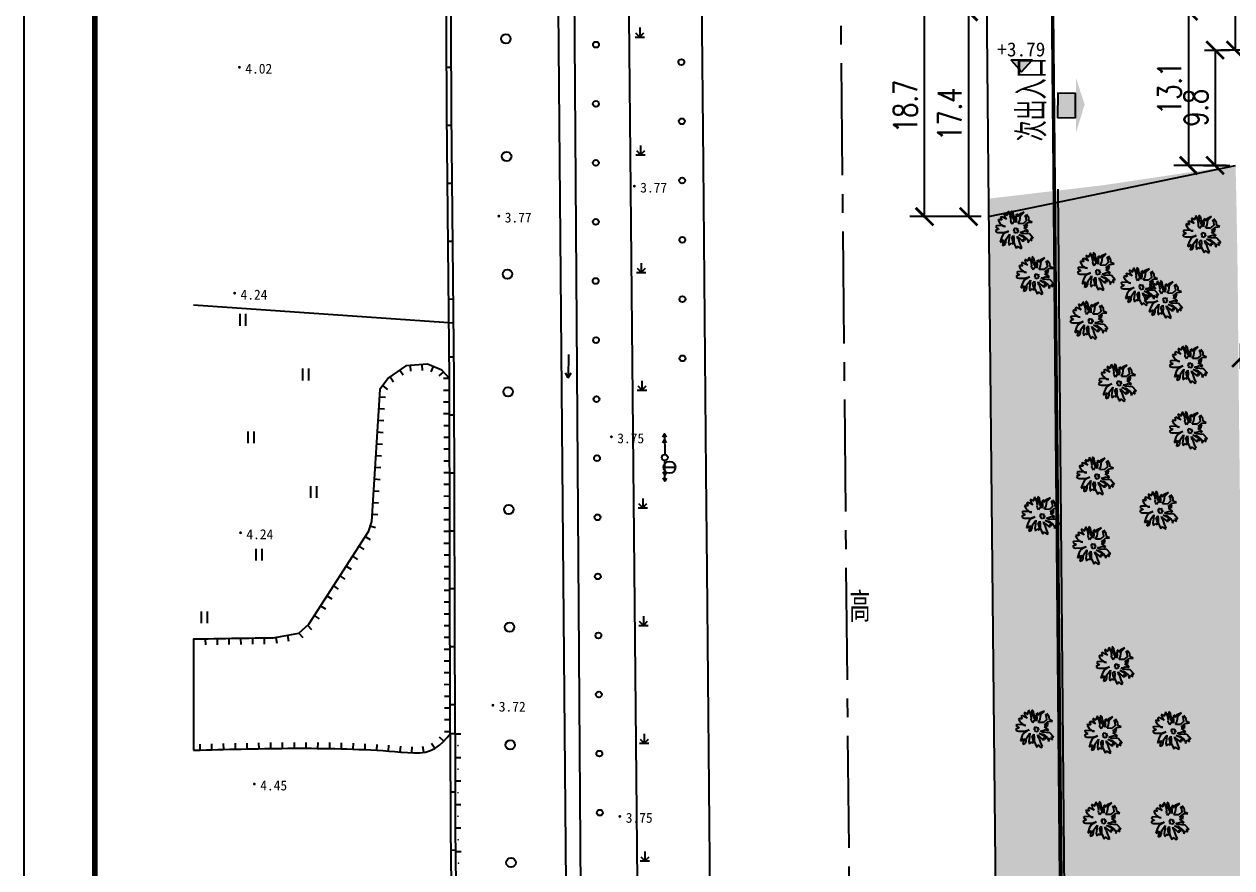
# Model space of a CAD drawing. Header units: millimetres. Extents: x 397874 to 6871063, y -8 to 5775840.
# Drawn here: x 428904.9 to 429007.4, y 2812926.9 to 2812998.6 of the extents above; entities that cross this region are included whole.
import ezdxf
from ezdxf.enums import TextEntityAlignment as Align

# ---------------------------------------------------------------- set-up
doc = ezdxf.new("R2010")
doc.units = ezdxf.units.MM
doc.header["$LTSCALE"] = 1000
for name, pattern in [('2', [0]), ('ACAD_ISO10W100', [18, 12, -3, 0, -3]), ('CENTER2', [28.575, 19.05, -3.175, 3.175, -3.175]), ('CONTINOUS', [0])]:
    doc.linetypes.add(name, pattern=pattern)
doc.layers.add('FRAME', color=3, linetype='Continuous', lineweight=18)
for name, color, linetype in [('GRASST', 62, 'Continuous'), ('T1', 92, 'Continuous'), ('居民地线', 2, 'Continuous'), ('植被线', 3, 'Continuous'), ('植被面', 3, 'Continuous'), ('水系线', 5, 'Continuous'), ('水系面', 5, 'Continuous'), ('管线点', 4, 'Continuous'), ('管线线', 4, 'Continuous'), ('规划路中心线（FQ）', 2, 'Continuous'), ('规划路边线（FQ）', 7, 'Continuous'), ('高程点', 31, 'Continuous')]:
    doc.layers.add(name, color=color, linetype=linetype)
doc.styles.add('DIM', font='txt')
doc.styles.add('DMHT', font='simhei.ttf')
doc.styles.add('HZTXT', font='txt.shx', dxfattribs={"width": 0.75, "bigfont": 'hzdx.shx'})
doc.styles.get("Standard").update_dxf_attribs({"font": 'txt', "bigfont": 'hzdx.shx'})
doc.linetypes.add('DianXian2', pattern='A,0,[149,SSAAA.SHX,S=0.075,R=0,X=0,Y=0],-1.6', length=1.6)
doc.dimstyles.new('ISO-25', dxfattribs={"dimtxt": 2, "dimasz": 0.75, "dimexe": 1.25, "dimexo": 0.625, "dimtad": 1, "dimdec": 1, "dimdsep": 46, "dimtxsty": 'HZTXT', "dimblk": 'ARCHTICK', "dimcen": 2.5, "dimadec": 0, "dimazin": 0, "dimtfac": 1, "dimtdec": 1, "dimtmove": 0, "dimatfit": 3, "dimldrblk": 'ARCHTICK', "dimfxl": 1, "dimarcsym": 0})

# ---------------------------------------------------------------- blocks, each defined once
blk = doc.blocks.new('LV-5-1')
at = {"layer": 'T1', "color": 92, "linetype": 'Continuous'}
for p, q in [((-0.731, 0.916), (-0.701, 0.733)), ((-0.548, 0.855), (-0.731, 0.916)), ((-0.516, 1.342), (-0.547, 1.19)), ((-0.547, 1.19), (-0.487, 1.068)), ((-0.395, 1.25), (-0.516, 1.342)), ((-0.487, 1.068), (-0.426, 1.007)), ((-0.426, 1.007), (-0.243, 0.884)), ((-0.304, 1.098), (-0.395, 1.25)), ((-0.182, 1.067), (-0.304, 1.098)), ((-0.211, 1.372), (-0.242, 1.189)), ((-0.242, 1.189), (-0.182, 1.067)), ((-0.15, 1.311), (-0.211, 1.372)), ((0.062, 1.066), (-0.15, 1.311)), ((0.183, 0.852), (0.062, 1.066)), ((0.367, 0.943), (0.275, 0.791)), ((0.489, 1.156), (0.367, 0.943)), ((0.581, 1.248), (0.489, 1.156)), ((0.703, 1.247), (0.581, 1.248)), ((0.672, 1.034), (0.703, 1.247)), ((0.702, 0.973), (0.672, 1.034)), ((0.824, 1.064), (0.702, 0.973)), ((0.793, 0.698), (0.946, 1.003)), ((0.946, 1.094), (0.824, 1.064)), ((0.946, 1.003), (0.946, 1.094)), ((-1.19, 0.369), (-1.373, 0.309)), ((-1.373, 0.309), (-1.373, 0.187)), ((-1.373, 0.187), (-1.068, 0.155)), ((-1.22, 0.552), (-1.098, 0.43)), ((-0.976, 0.551), (-1.22, 0.552)), ((-1.098, 0.43), (-1.19, 0.369)), ((-1.068, 0.155), (-0.764, 0.093)), ((-0.732, 0.52), (-0.976, 0.551)), ((-0.671, 0.672), (-0.823, 0.642)), ((-0.823, 0.642), (-0.762, 0.581)), ((-0.764, 0.093), (-0.642, 0.123)), ((-0.459, 0.062), (-0.764, -0.029)), ((-0.762, 0.581), (-0.58, 0.52)), ((-0.489, 0.367), (-0.732, 0.52)), ((-0.701, 0.733), (-0.671, 0.672)), ((-0.642, 0.123), (-0.459, 0.062)), ((-0.58, 0.52), (-0.336, 0.458)), ((-0.305, 0.671), (-0.548, 0.855)), ((-0.276, 0.275), (-0.489, 0.367)), ((-0.336, 0.458), (-0.276, 0.275)), ((-0.062, 0.487), (-0.305, 0.671)), ((-0.246, 0), (-0.216, -0.03)), ((-0.154, 0), (-0.246, 0)), ((-0.243, 0.884), (-0.062, 0.487)), ((-0.154, 0.092), (-0.154, 0)), ((-0.032, 0.091), (-0.154, 0.092)), ((0.028, 0.03), (-0.032, 0.091)), ((0.09, 0.091), (0.028, 0.03)), ((0.059, -0.001), (0.09, 0.091)), ((0.275, 0.791), (0.182, 0.426)), ((0.182, 0.426), (0.183, 0.578)), ((0.183, 0.578), (0.183, 0.852)), ((0.578, 0.455), (0.793, 0.698)), ((0.67, 0.577), (0.578, 0.455)), ((0.884, 0.667), (0.67, 0.577)), ((1.006, 0.698), (0.884, 0.667)), ((1.004, 0.118), (1.187, 0.24)), ((1.126, 0.149), (1.004, 0.118)), ((1.25, 0.697), (1.006, 0.698)), ((1.248, 0.148), (1.126, 0.149)), ((1.127, 0.453), (1.188, 0.545)), ((1.31, 0.453), (1.127, 0.453)), ((1.187, 0.24), (1.34, 0.331)), ((1.188, 0.545), (1.28, 0.636)), ((1.217, -0.065), (1.461, 0.087)), ((1.339, 0.117), (1.248, 0.148)), ((1.28, 0.636), (1.25, 0.697)), ((1.34, 0.453), (1.31, 0.453)), ((1.461, 0.087), (1.339, 0.117)), ((1.34, 0.331), (1.34, 0.453)), ((-1.132, -0.607), (-1.315, -0.697)), ((-1.315, -0.697), (-1.071, -0.759)), ((-1.283, -0.393), (-1.132, -0.607)), ((-1.101, -0.454), (-1.283, -0.393)), ((-1.071, -0.759), (-1.193, -0.881)), ((-1.193, -0.881), (-0.766, -0.791)), ((-0.979, -0.455), (-1.101, -0.454)), ((-0.947, -0.089), (-1.009, -0.211)), ((-0.856, -0.181), (-1.009, -0.333)), ((-1.009, -0.211), (-0.856, -0.181)), ((-1.009, -0.333), (-0.765, -0.303)), ((-0.613, -0.303), (-0.979, -0.455)), ((-0.764, -0.029), (-0.947, -0.089)), ((-0.766, -0.791), (-0.46, -0.334)), ((-0.765, -0.303), (-0.429, -0.091)), ((-0.429, -0.091), (-0.613, -0.303)), ((-0.4, -0.639), (-0.584, -0.791)), ((-0.584, -0.791), (-0.492, -0.822)), ((-0.492, -0.822), (-0.187, -0.67)), ((-0.46, -0.334), (-0.308, -0.274)), ((-0.369, -0.396), (-0.4, -0.639)), ((-0.308, -0.274), (-0.369, -0.396)), ((-0.187, -0.67), (-0.309, -0.792)), ((-0.309, -0.792), (-0.157, -0.701)), ((-0.157, -0.701), (-0.249, -0.945)), ((-0.249, -0.945), (-0.157, -0.792)), ((-0.216, -0.03), (-0.216, -0.152)), ((-0.216, -0.152), (-0.155, -0.122)), ((-0.157, -0.792), (-0.127, -1.036)), ((-0.155, -0.122), (-0.155, -0.244)), ((-0.155, -0.244), (-0.124, -0.152)), ((-0.127, -1.036), (-0.065, -0.732)), ((-0.124, -0.152), (0.028, -0.244)), ((-0.065, -0.732), (-0.006, -1.128)), ((-0.033, -0.183), (0.089, -0.153)), ((0.028, -0.244), (-0.033, -0.183)), ((0.15, -0.031), (0.059, -0.001)), ((0.059, -0.123), (0.15, -0.031)), ((0.089, -0.153), (0.059, -0.123)), ((0.118, -0.763), (0.301, -0.459)), ((0.178, -1.068), (0.118, -0.763)), ((0.301, -0.459), (0.453, -0.672)), ((0.453, -0.672), (0.727, -0.887)), ((0.454, -0.368), (1.002, -0.461)), ((0.697, -0.521), (0.454, -0.368)), ((0.607, -0.307), (0.485, -0.063)), ((0.485, -0.063), (0.668, -0.063)), ((1.155, -0.339), (0.607, -0.307)), ((0.668, -0.063), (0.76, -0.094)), ((0.911, -0.582), (0.697, -0.521)), ((0.727, -0.887), (0.817, -1.253)), ((0.758, -0.673), (0.94, -0.765)), ((0.849, -0.917), (0.758, -0.673)), ((0.76, -0.094), (0.82, -0.155)), ((0.82, -0.155), (1.094, -0.248)), ((0.94, -0.765), (0.911, -0.582)), ((1.002, -0.461), (1.215, -0.553)), ((1.094, -0.248), (1.277, -0.279)), ((1.277, -0.401), (1.155, -0.339)), ((1.155, -0.431), (1.277, -0.401)), ((1.368, -0.492), (1.155, -0.431)), ((1.215, -0.553), (1.368, -0.492)), ((1.339, -0.065), (1.217, -0.065)), ((1.247, -0.126), (1.339, -0.065)), ((1.369, -0.127), (1.247, -0.126)), ((1.277, -0.279), (1.46, -0.279)), ((1.278, -0.157), (1.369, -0.127)), ((1.4, -0.157), (1.278, -0.157)), ((1.338, -0.187), (1.4, -0.157)), ((1.46, -0.279), (1.338, -0.187)), ((-0.006, -1.128), (-0.128, -1.402)), ((-0.128, -1.402), (0.086, -1.25)), ((0.086, -1.25), (0.268, -1.342)), ((0.391, -1.16), (0.178, -1.068)), ((0.268, -1.342), (0.573, -1.313)), ((0.39, -1.282), (0.573, -1.191)), ((0.573, -1.313), (0.39, -1.282)), ((0.573, -1.191), (0.391, -1.16)), ((0.817, -1.253), (0.849, -0.917))]:
    blk.add_line(p, q, dxfattribs=at)
at = {"layer": 'T1', "color": 92, "linetype": 'Continuous', "style": 'DIM', "flags": 1}
for tag in ['XVALUE', 'YVALUE']:
    blk.add_attdef(tag, (0.028, 0.03), '', height=0.00002, rotation=359.82544, dxfattribs=at)
blk = doc.blocks.new('2431010')
at = {"color": 0, "linetype": 'Continuous', "flags": 128}
blk.add_lwpolyline([(0, 0), (0, 0.8)], dxfattribs=at)
blk = doc.blocks.new('8431010')
at = {"color": 0, "linetype": 'Continuous', "flags": 128}
blk.add_lwpolyline([(0, 0), (0, 1)], dxfattribs=at)
blk = doc.blocks.new('8522020')
at = {"linetype": '2'}
h = blk.add_hatch(color=0, dxfattribs=at)
edge = h.paths.add_edge_path(flags=0)
edge.add_arc((0, 0.5), 0.15, 0, 360)
blk = doc.blocks.new('532100')
at = {"color": 0, "linetype": 'Continuous', "lineweight": -3, "flags": 128}
blk.add_lwpolyline([(-1, 0), (1, 0)], dxfattribs=at)
at = {"color": 0, "linetype": 'Continuous', "lineweight": -3}
blk.add_circle((0, 0), 1, dxfattribs=at)
blk = doc.blocks.new('5113010')
at = {"color": 0, "linetype": 'Continuous', "flags": 128}
for points in [[(4, 0), (0.5, 0)], [(2.48, 0.3), (3, 0), (2.48, -0.3)], [(3.48, 0.3), (4, 0), (3.48, -0.3)]]:
    blk.add_lwpolyline(points, dxfattribs=at)
blk = doc.blocks.new('513200')
at = {"color": 0, "linetype": 'Continuous', "lineweight": -3}
blk.add_circle((0, 0), 0.5, dxfattribs=at)
blk = doc.blocks.new('6241110')
at = {"color": 0, "linetype": 'Continuous', "flags": 128}
blk.add_lwpolyline([(0, 0), (0, -1)], dxfattribs=at)
blk = doc.blocks.new('6711002')
at = {"color": 0, "linetype": 'Continuous', "flags": 128}
for points in [[(0, 0), (4, 0)], [(4, 0), (3.13, 0.5)], [(4, 0), (3.13, -0.5)]]:
    blk.add_lwpolyline(points, dxfattribs=at)
blk = doc.blocks.new('831000')
at = {"linetype": '2'}
h = blk.add_hatch(color=0, dxfattribs=at)
edge = h.paths.add_edge_path(flags=0)
edge.add_arc((0, 0), 0.25, 0, 360)
blk = doc.blocks.new('954200')
at = {"color": 0, "linetype": 'Continuous', "lineweight": -3, "flags": 128}
for points in [[(-0.8, 0), (0.8, 0)], [(-0.707, 0.707), (0, 0)], [(0, 1.6), (0, 0), (0.707, 0.707)]]:
    blk.add_lwpolyline(points, dxfattribs=at)
blk = doc.blocks.new('941100')
at = {"color": 0, "linetype": 'Continuous', "lineweight": -3, "flags": 128}
for points in [[(-0.5, 2), (-0.5, 0)], [(0.5, 2), (0.5, 0)]]:
    blk.add_lwpolyline(points, dxfattribs=at)
blk = doc.blocks.new('931300')
at = {"color": 0, "linetype": 'Continuous', "lineweight": -3}
blk.add_circle((0, 0), 0.8, dxfattribs=at)
blk = doc.blocks.new('9376010')
at = {"color": 0, "linetype": 'Continuous'}
blk.add_circle((0, 0), 0.5, dxfattribs=at)
blk = doc.blocks.new('a1-25')
at = {"layer": 'FRAME', "lineweight": 18}
for p, q in [((432556.65, 2815900.96), (432556.65, 2815059.96)), ((432566.65, 2815875.96), (432566.65, 2815069.96))]:
    blk.add_line(p, q, dxfattribs=at)
blk = doc.blocks.new('_ArchTick')
at = {"color": 0, "linetype": 'ByBlock', "const_width": 0.15}
blk.add_lwpolyline([(-0.5, -0.5), (0.5, 0.5)], dxfattribs=at)
blk = doc.blocks.new('*D769')
at = {"color": 0, "linetype": 'CONTINOUS', "lineweight": -2, "transparency": 16777216}
for p, q in [((429005.11, 2812996.37), (429007.26, 2812996.37)), ((429006.01, 2812996.37), (429006.01, 2812986.57)), ((429005.04, 2812986.57), (429007.26, 2812986.57))]:
    blk.add_line(p, q, dxfattribs=at)
at = {"layer": 'Defpoints', "color": 0, "linetype": 'CONTINOUS', "transparency": 16777216}
for p in [(429004.48, 2812996.37), (429004.41, 2812986.57), (429006.01, 2812986.57)]:
    blk.add_point(p, dxfattribs=at)
at = {"color": 0, "linetype": 'CONTINOUS', "lineweight": -2, "transparency": 16777216, "xscale": 1.5, "yscale": 1.5, "zscale": 1.5}
for p, rotation in [((429006.01, 2812996.37), 90), ((429006.01, 2812986.57), 270)]:
    blk.add_blockref('_ArchTick', p, dxfattribs=dict(at, rotation=rotation))
at = {"color": 0, "linetype": 'CONTINOUS', "transparency": 16777216, "insert": (429004.39, 2812991.47), "char_height": 2, "attachment_point": 5, "rotation": 90, "style": 'HZTXT'}
blk.add_mtext('9.8', dxfattribs=at)
blk = doc.blocks.new('_None')
blk = doc.blocks.new('*D771')
at = {"color": 0, "linetype": 'CONTINOUS', "lineweight": -2, "transparency": 16777216}
for p, q in [((429008.57, 2813007.57), (429006.49, 2813007.57)), ((429007.74, 2812996.37), (429007.74, 2813007.57)), ((429008.57, 2812996.37), (429006.49, 2812996.37))]:
    blk.add_line(p, q, dxfattribs=at)
at = {"layer": 'Defpoints', "color": 0, "linetype": 'CONTINOUS', "transparency": 16777216}
for p in [(429007.74, 2813007.57), (429009.19, 2813007.57), (429009.19, 2812996.37)]:
    blk.add_point(p, dxfattribs=at)
at = {"color": 0, "linetype": 'CONTINOUS', "lineweight": -2, "transparency": 16777216, "xscale": 1.5, "yscale": 1.5, "zscale": 1.5}
for p, rotation in [((429007.74, 2813007.57), 90), ((429007.74, 2812996.37), 270)]:
    blk.add_blockref('_ArchTick', p, dxfattribs=dict(at, rotation=rotation))
at = {"color": 0, "linetype": 'CONTINOUS', "transparency": 16777216, "insert": (429006.12, 2813001.97), "char_height": 2, "attachment_point": 5, "rotation": 90, "style": 'HZTXT'}
blk.add_mtext('11.2', dxfattribs=at)
blk = doc.blocks.new('*D775')
at = {"color": 0, "linetype": 'CONTINOUS', "lineweight": -2, "transparency": 16777216}
for p, q in [((429007.12, 2812999.67), (429002.51, 2812999.67)), ((429003.76, 2812999.67), (429003.76, 2812986.57)), ((429006.99, 2812986.57), (429002.51, 2812986.57))]:
    blk.add_line(p, q, dxfattribs=at)
at = {"layer": 'Defpoints', "color": 0, "linetype": 'CONTINOUS', "transparency": 16777216}
for p in [(429007.74, 2812999.67), (429003.76, 2812986.57), (429007.62, 2812986.57)]:
    blk.add_point(p, dxfattribs=at)
at = {"color": 0, "linetype": 'CONTINOUS', "lineweight": -2, "transparency": 16777216, "xscale": 1.5, "yscale": 1.5, "zscale": 1.5}
for p, rotation in [((429003.76, 2812999.67), 90), ((429003.76, 2812986.57), 270)]:
    blk.add_blockref('_ArchTick', p, dxfattribs=dict(at, rotation=rotation))
at = {"color": 0, "linetype": 'CONTINOUS', "transparency": 16777216, "insert": (429002.14, 2812993.12), "char_height": 2, "attachment_point": 5, "rotation": 90, "style": 'HZTXT'}
blk.add_mtext('13.1', dxfattribs=at)
blk = doc.blocks.new('*D776')
at = {"color": 0, "linetype": 'CONTINOUS', "lineweight": -2, "transparency": 16777216}
for p, q in [((428985.98, 2812999.62), (428983.83, 2812999.62)), ((428985.08, 2812999.62), (428985.08, 2812982.22)), ((428984.52, 2812982.22), (428983.83, 2812982.22))]:
    blk.add_line(p, q, dxfattribs=at)
at = {"layer": 'Defpoints', "color": 0, "linetype": 'CONTINOUS', "transparency": 16777216}
for p in [(428986.6, 2812999.62), (428985.08, 2812982.22), (428985.15, 2812982.22)]:
    blk.add_point(p, dxfattribs=at)
at = {"color": 0, "linetype": 'CONTINOUS', "lineweight": -2, "transparency": 16777216, "xscale": 1.5, "yscale": 1.5, "zscale": 1.5}
for p, rotation in [((428985.08, 2812999.62), 90), ((428985.08, 2812982.22), 270)]:
    blk.add_blockref('_ArchTick', p, dxfattribs=dict(at, rotation=rotation))
at = {"color": 0, "linetype": 'CONTINOUS', "transparency": 16777216, "insert": (428983.46, 2812990.92), "char_height": 2, "attachment_point": 5, "rotation": 90, "style": 'HZTXT'}
blk.add_mtext('17.4', dxfattribs=at)
blk = doc.blocks.new('*D777')
at = {"color": 0, "linetype": 'CONTINOUS', "lineweight": -2, "transparency": 16777216}
for p, q in [((428985.23, 2813000.94), (428980.08, 2813000.94)), ((428981.33, 2812982.22), (428981.33, 2813000.94)), ((428986.15, 2812982.22), (428980.08, 2812982.22))]:
    blk.add_line(p, q, dxfattribs=at)
at = {"layer": 'Defpoints', "color": 0, "linetype": 'CONTINOUS', "transparency": 16777216}
for p in [(428981.33, 2813000.94), (428985.86, 2813000.94), (428986.78, 2812982.22)]:
    blk.add_point(p, dxfattribs=at)
at = {"color": 0, "linetype": 'CONTINOUS', "lineweight": -2, "transparency": 16777216, "xscale": 1.5, "yscale": 1.5, "zscale": 1.5}
for p, rotation in [((428981.33, 2813000.94), 90), ((428981.33, 2812982.22), 270)]:
    blk.add_blockref('_ArchTick', p, dxfattribs=dict(at, rotation=rotation))
at = {"color": 0, "linetype": 'CONTINOUS', "transparency": 16777216, "insert": (428979.71, 2812991.58), "char_height": 2, "attachment_point": 5, "rotation": 90, "style": 'HZTXT'}
blk.add_mtext('18.7', dxfattribs=at)
blk = doc.blocks.new('*D781')
at = {"color": 0, "linetype": 'CONTINOUS', "lineweight": -2, "transparency": 16777216}
for p, q in [((429008.2, 2812969.29), (429008.2, 2812971.45)), ((429014.7, 2812969.29), (429014.7, 2812971.45)), ((429008.2, 2812970.2), (429014.7, 2812970.2))]:
    blk.add_line(p, q, dxfattribs=at)
at = {"layer": 'Defpoints', "color": 0, "linetype": 'CONTINOUS', "transparency": 16777216}
for p in [(429014.7, 2812970.2), (429008.2, 2812968.67), (429014.7, 2812968.67)]:
    blk.add_point(p, dxfattribs=at)
at = {"color": 0, "linetype": 'CONTINOUS', "lineweight": -2, "transparency": 16777216, "xscale": 1.5, "yscale": 1.5, "zscale": 1.5, "rotation": 180}
blk.add_blockref('_ArchTick', (429008.2, 2812970.2), dxfattribs=at)
at = {"color": 0, "linetype": 'CONTINOUS', "lineweight": -2, "transparency": 16777216, "xscale": 1.5, "yscale": 1.5, "zscale": 1.5}
blk.add_blockref('_ArchTick', (429014.7, 2812970.2), dxfattribs=at)
at = {"color": 0, "linetype": 'CONTINOUS', "transparency": 16777216, "insert": (429011.45, 2812971.83), "char_height": 2, "attachment_point": 5, "style": 'HZTXT'}
blk.add_mtext('6.5', dxfattribs=at)

msp = doc.modelspace()

# ---------------------------------------------------------------- hatches: boundary and pattern name
at = {"linetype": 'CONTINOUS'}
h = msp.add_hatch(color=256, dxfattribs=at)
h.dxf.hatch_style = 1
h.paths.add_polyline_path([(428990.463, 2812995.51), (428988.691, 2812995.51), (428989.577, 2812994.532)])
h = msp.add_hatch(color=0)
h.paths.add_polyline_path([(428994.195, 2812989.346), (428994.929, 2812991.745), (428994.21, 2812993.952)])
h.paths.add_polyline_path([(428994.206, 2812992.721), (428992.697, 2812992.726), (428992.691, 2812990.665), (428994.199, 2812990.66)])
h = msp.add_hatch(dxfattribs=at)
h.set_pattern_fill('GRASS', color=3, scale=0.054, style=0)
h.set_pattern_definition([(90, (428986.6436, 2812723.6871), (-0.969867, 0.969867), [0.257175, -1.682559]), (45, (428986.6436, 2812723.6871), (-0.9698677, 0.9698677), [0.257175, -1.114425]), (135, (428986.6436, 2812723.6871), (-0.9698677, -0.9698677), [0.257175, -1.114425])])
edge = h.paths.add_edge_path()
edge.add_line((428996.534, 2812984.894), (429007.751, 2812986.572))
edge.add_arc((428245.5, 2812967.568), 762.487, 0.233679, 1.428202, ccw=False)
edge.add_line((429007.981, 2812970.678), (429010.393, 2812757.703))
edge.add_arc((429028.392, 2812757.891), 18, 180.59848, 268.15967)
edge.add_line((429027.814, 2812739.9), (429168.81, 2812735.37))
edge.add_arc((429182.64, 2812620.562), 115.638, 87.64632, 96.86841, ccw=False)
edge.add_line((429187.389, 2812736.102), (429187.391, 2812858.041))
edge.add_arc((425829.037, 2812780.795), 3359.242, 1.317645, 1.469012)
edge.add_line((429187.175, 2812866.913), (429187.032, 2812877.852))
edge.add_line((429187.032, 2812877.852), (429191.391, 2812878.102))
edge.add_line((429191.391, 2812878.102), (429191.395, 2812730.731))
edge.add_line((429191.395, 2812730.731), (429255.258, 2812727.933))
edge.add_line((429255.258, 2812727.933), (429255.258, 2812723.687))
edge.add_line((429255.258, 2812723.687), (429168.385, 2812728.376))
edge.add_line((429168.385, 2812728.376), (429129.36, 2812730.11))
edge.add_line((429129.36, 2812730.11), (429091.518, 2812731.731))
edge.add_line((429091.518, 2812731.731), (429068.655, 2812732.74))
edge.add_line((429068.655, 2812732.74), (428995.964, 2812736.193))
edge.add_arc((428996.365, 2812744.639), 8.455, 181.28443, 267.28067, ccw=False)
edge.add_line((428987.912, 2812744.449), (428988.493, 2812805.44))
edge.add_line((428988.493, 2812805.44), (428987.758, 2812883.63))
edge.add_line((428987.758, 2812883.63), (428987.248, 2812934.771))
edge.add_line((428987.248, 2812934.771), (428986.762, 2812983.747))
edge.add_line((428986.762, 2812983.747), (428996.534, 2812984.894))

# ---------------------------------------------------------------- linework, layer by layer
at = {"color": 3, "linetype": 'CONTINOUS'}
msp.add_line((428986.777, 2812982.223), (429007.751, 2812986.572), dxfattribs=at)
msp.add_lwpolyline([(429261.258, 2813099.898), (429261.258, 2812595.298), (428904.858, 2812595.298), (428904.858, 2813099.898)], close=True)
at = {"color": 3, "linetype": 'CONTINOUS', "const_width": 0.5}
msp.add_lwpolyline([(428910.858, 2812601.298), (429255.258, 2812601.298), (429255.258, 2813084.898), (428910.858, 2813084.898), (428910.858, 2812601.298)], dxfattribs=at)
at = {"color": 1, "linetype": 'CENTER2', "ltscale": 0.0005, "flags": 128}
msp.add_lwpolyline([(428973.837, 2813038.115), (428976.78, 2812732.141)], dxfattribs=at)
msp.add_lwpolyline([(428973.837, 2813038.115), (428976.78, 2812732.141)], dxfattribs=at)
msp.add_lwpolyline([(428973.837, 2813038.115), (428976.78, 2812732.141)], dxfattribs=at)
msp.add_lwpolyline([(428973.837, 2813038.115), (428976.78, 2812732.141)], dxfattribs=at)
at = {"color": 1, "linetype": 'CONTINOUS', "const_width": 0.3}
msp.add_lwpolyline([(428994.482, 2812763.057), (428992.108, 2813009.92)], dxfattribs=at)
msp.add_lwpolyline([(428994.482, 2812763.057), (428992.108, 2813009.92)], dxfattribs=at)
at = {"color": 0}
for points in [[(428989.577, 2812994.532), (428990.463, 2812995.51), (428988.691, 2812995.51)], [(428994.144, 2812990.624), (428994.162, 2812992.684), (428992.653, 2812992.697), (428992.636, 2812990.636)]]:
    msp.add_lwpolyline(points, close=True, dxfattribs=at)
at = {"layer": '居民地线', "color": 151, "linetype": 'Continuous', "lineweight": -3, "ltscale": 0.5, "flags": 128}
for points in [[(428941.056, 2812938.28), (428940.981, 2812968.457), (428940.747, 2812991.019), (428940.681, 2813012.469)], [(428941.456, 2812938.281), (428941.381, 2812968.46), (428941.147, 2812991.022), (428941.081, 2813012.469)], [(428941.135, 2812994.883), (428940.735, 2812994.882)], [(428941.158, 2812989.961), (428940.758, 2812989.957)], [(428941.209, 2812985.039), (428940.809, 2812985.035)], [(428941.26, 2812980.117), (428940.86, 2812980.113)], [(428941.311, 2812975.196), (428940.911, 2812975.191)], [(428941.362, 2812970.274), (428940.962, 2812970.27)], [(428941.389, 2812965.352), (428940.989, 2812965.351)], [(428941.401, 2812960.43), (428941.001, 2812960.429)], [(428941.414, 2812955.508), (428941.014, 2812955.507)], [(428941.426, 2812950.586), (428941.026, 2812950.585)], [(428941.438, 2812945.664), (428941.038, 2812945.663)], [(428941.45, 2812940.742), (428941.05, 2812940.741)], [(428941.456, 2812938.281), (428941.056, 2812938.28)], [(428941.456, 2812938.281), (428941.056, 2812938.28)], [(428941.056, 2812938.281), (428941.06, 2812930.209), (428941.419, 2812901.534), (428941.725, 2812871.442), (428941.93, 2812848.392), (428942.138, 2812821.831), (428942.198, 2812812.469)], [(428941.456, 2812938.281), (428941.46, 2812930.211), (428941.819, 2812901.538), (428942.125, 2812871.446), (428942.33, 2812848.396), (428942.538, 2812821.833), (428942.598, 2812812.469)]]:
    msp.add_lwpolyline(points, dxfattribs=at)
at = {"layer": '居民地线', "color": 151, "linetype": 'Continuous', "lineweight": -3, "ltscale": 0.5}
for points in [[(428994.243, 2812760.842), (428993.983, 2812796.033), (428992.19, 2812995.561)], [(428994.643, 2812760.845), (428994.383, 2812796.036), (428992.689, 2812984.545)]]:
    msp.add_lwpolyline(points, dxfattribs=at)
at = {"layer": '植被线', "color": 151, "linetype": 'DianXian2', "lineweight": -3, "ltscale": 0.5, "flags": 128}
msp.add_lwpolyline([(428919.236, 2812974.73), (428941.332, 2812973.199)], dxfattribs=at)
at = {"layer": '水系线', "color": 151, "linetype": 'Continuous', "lineweight": -3, "ltscale": 0.5, "flags": 128}
for points in [[(428951.76, 2812812.469), (428951.446, 2812863.522), (428951.017, 2812912.59), (428950.153, 2813009.57), (428950.674, 2813012.469)], [(428951.583, 2813012.469), (428951.515, 2813009.305), (428952.199, 2812912.927), (428952.535, 2812863.734), (428952.791, 2812812.469)]]:
    msp.add_lwpolyline(points, dxfattribs=at)
at = {"layer": '水系面', "color": 151, "linetype": 'Continuous', "lineweight": -3, "ltscale": 0.5, "flags": 128}
msp.add_lwpolyline([(428919.236, 2812936.89), (428919.316, 2812936.892), (428919.811, 2812936.905), (428920.306, 2812936.918), (428920.802, 2812936.931), (428921.297, 2812936.943), (428921.792, 2812936.955), (428922.288, 2812936.967), (428922.783, 2812936.979), (428923.279, 2812936.99), (428923.775, 2812937), (428924.271, 2812937.01), (428924.768, 2812937.019), (428925.265, 2812937.026), (428925.762, 2812937.033), (428926.259, 2812937.039), (428926.757, 2812937.044), (428927.255, 2812937.048), (428927.754, 2812937.05), (428928.253, 2812937.052), (428928.752, 2812937.051), (428929.253, 2812937.049), (428929.753, 2812937.046), (428930.255, 2812937.04), (428930.757, 2812937.033), (428931.259, 2812937.023), (428931.763, 2812937.011), (428932.266, 2812936.997), (428932.772, 2812936.98), (428933.278, 2812936.96), (428933.785, 2812936.938), (428934.293, 2812936.913), (428934.802, 2812936.884), (428935.313, 2812936.852), (428935.825, 2812936.816), (428936.338, 2812936.777), (428936.852, 2812936.733), (428936.937, 2812936.726), (428937.453, 2812936.681), (428937.964, 2812936.653), (428938.466, 2812936.663), (428938.955, 2812936.732), (428939.28, 2812936.826), (428939.731, 2812937.038), (428940.148, 2812937.325), (428940.455, 2812937.601), (428940.792, 2812937.972), (428941.056, 2812938.289), (428940.981, 2812968.458), (428940.327, 2812969.186), (428939.127, 2812969.697), (428937.283, 2812969.556), (428935.817, 2812968.518), (428935.077, 2812967.525), (428934.358, 2812956.324), (428934.067, 2812955.436), (428929.015, 2812947.573), (428928.167, 2812946.803), (428925.978, 2812946.42), (428925.479, 2812946.412), (428924.979, 2812946.404), (428924.479, 2812946.396), (428923.98, 2812946.389), (428923.48, 2812946.381), (428922.981, 2812946.373), (428922.481, 2812946.365), (428921.981, 2812946.357), (428921.482, 2812946.349), (428920.982, 2812946.341), (428920.483, 2812946.333), (428919.984, 2812946.325), (428919.484, 2812946.317), (428919.236, 2812946.313)], close=True, dxfattribs=at)
at = {"layer": '规划路中心线（FQ）', "color": 2, "linetype": 'ACAD_ISO10W100', "ltscale": 0.5, "flags": 128}
for points in [[(428964.047, 2812812.497), (428964.046, 2812813.664), (428963.925, 2812827.954), (428963.739, 2812855.85), (428963.53, 2812882.643), (428963.186, 2812917.641), (428962.871, 2812952.186), (428962.779, 2812960.442), (428962.555, 2812986.746), (428962.316, 2813012.497)], [(428986.378, 2813012.497), (428986.55, 2813004.86), (428986.739, 2812986.092), (428987.415, 2812917.999), (428988.117, 2812847.784), (428988.318, 2812814.087), (428988.35, 2812812.497)]]:
    msp.add_lwpolyline(points, dxfattribs=at)
at = {"layer": '规划路边线（FQ）', "color": 7, "linetype": 'Continuous', "ltscale": 0.5, "flags": 128}
msp.add_lwpolyline([(428956.149, 2813005.134), (428958.44, 2812766.984)], dxfattribs=at)

# ---------------------------------------------------------------- block references
at = {"color": 3, "linetype": 'CONTINOUS', "xscale": 0.6000000000000227, "yscale": 0.6000000000000227, "zscale": 0.6000000000000227}
msp.add_blockref('a1-25', (169370.869, 1123559.32), dxfattribs=at)
at = {"layer": 'GRASST', "xscale": 1.154735999051131, "yscale": 1.154735999051131, "zscale": 1.154735999051131, "rotation": 120.0001998542545}
for p in [(428989.003, 2812981.063), (429004.933, 2812980.688), (428995.967, 2812977.521), (428990.776, 2812977.168), (428999.657, 2812976.254), (429001.675, 2812975.139), (428995.344, 2812973.374), (429003.805, 2812969.608), (428997.764, 2812968.073), (429003.79, 2812964.023), (428995.897, 2812960.159), (429001.263, 2812957.242), (428991.241, 2812956.789), (428995.58, 2812954.246), (428997.569, 2812944.034), (428990.739, 2812938.679), (428996.558, 2812938.181), (429002.371, 2812938.519), (428996.451, 2812930.871), (429002.225, 2812930.831)]:
    msp.add_blockref('LV-5-1', p, dxfattribs=at)
at = {"layer": '居民地线', "color": 151}
for name, p, xscale, yscale, rotation in [('2431010', (428941.456, 2812938.281), 0.5000000001278063, 0.5000000001278063, 90.0236244844552), ('8431010', (428941.456, 2812938.281), 0.5000000000606555, 0.5000000000606555, 270.0236058148284), ('8522020', (428941.457, 2812937.281), 0.5000000000606555, 0.5000000000606555, 270.0236058148284), ('8431010', (428941.457, 2812936.281), 0.5000000000606555, 0.5000000000606555, 270.0236058148284), ('8522020', (428941.458, 2812935.281), 0.5000000000606555, 0.5000000000606555, 270.0236058148284), ('8431010', (428941.458, 2812934.281), 0.5000000000606555, 0.5000000000606555, 270.0236058148284), ('2431010', (428941.458, 2812933.334), 0.5000000001278063, 0.5000000001278063, 90.0236244844552), ('8522020', (428941.458, 2812933.281), 0.5000000000606555, 0.5000000000606555, 270.0236058148284), ('8431010', (428941.459, 2812932.281), 0.5000000000606555, 0.5000000000606555, 270.0236058148284), ('8522020', (428941.459, 2812931.281), 0.5000000000606555, 0.5000000000606555, 270.0236058148284), ('8431010', (428941.46, 2812930.281), 0.5000000000606555, 0.5000000000606555, 270.0236058148284), ('8522020', (428941.471, 2812929.281), 0.4999999998122713, 0.4999999998122713, 270.7177989207999), ('2431010', (428941.483, 2812928.387), 0.4999999997984783, 0.4999999997984783, 90.71779027568302), ('8431010', (428941.484, 2812928.281), 0.4999999998122713, 0.4999999998122713, 270.7177989207999), ('8522020', (428941.496, 2812927.281), 0.4999999998122713, 0.4999999998122713, 270.7177989207999)]:
    msp.add_blockref(name, p, dxfattribs=dict(at, xscale=xscale, yscale=yscale, rotation=rotation))
at = {"layer": '植被线', "color": 151}
for p, xscale, yscale, rotation in [((428953.431, 2812996.827), 0.5000000001489485, 0.5000000001489485, 269.915333658003), ((428960.679, 2812995.352), 0.4999999997768182, 0.4999999997768182, 270.3806061462711), ((428953.423, 2812991.808), 0.5000000001489485, 0.5000000001489485, 269.915333658003), ((428960.712, 2812990.318), 0.4999999997768182, 0.4999999997768182, 270.3806061462711), ((428953.416, 2812986.789), 0.5000000001489485, 0.5000000001489485, 269.915333658003), ((428960.746, 2812985.284), 0.4999999997768182, 0.4999999997768182, 270.3806061462711), ((428953.409, 2812981.77), 0.5000000001489485, 0.5000000001489485, 269.915333658003), ((428960.76, 2812980.249), 0.4999999997974649, 0.4999999997974649, 270.0796133709984), ((428953.401, 2812976.751), 0.5000000001489485, 0.5000000001489485, 269.915333658003), ((428960.767, 2812975.215), 0.4999999997974649, 0.4999999997974649, 270.0796133709984), ((428953.433, 2812971.732), 0.4999999999828446, 0.4999999999828446, 270.4501374690178), ((428960.774, 2812970.18), 0.4999999997974649, 0.4999999997974649, 270.0796133709984), ((428953.473, 2812966.713), 0.4999999999828446, 0.4999999999828446, 270.4501374690178), ((428953.512, 2812961.694), 0.4999999999828446, 0.4999999999828446, 270.4501374690178), ((428953.552, 2812956.675), 0.4999999999828446, 0.4999999999828446, 270.4501374690178), ((428953.591, 2812951.656), 0.4999999999828446, 0.4999999999828446, 270.4501374690178), ((428953.631, 2812946.637), 0.4999999999828446, 0.4999999999828446, 270.4501374690178), ((428953.671, 2812941.618), 0.49999999983737, 0.49999999983737, 270.4706553595892), ((428953.713, 2812936.599), 0.49999999983737, 0.49999999983737, 270.4706553595892), ((428953.754, 2812931.58), 0.49999999983737, 0.49999999983737, 270.4706553595892)]:
    msp.add_blockref('9376010', p, dxfattribs=dict(at, xscale=xscale, yscale=yscale, rotation=rotation))
at = {"layer": '植被面', "color": 151, "xscale": 0.5, "yscale": 0.5}
for name, p in [('954200', (428957.146, 2812997.475)), ('931300', (428945.779, 2812997.334)), ('954200', (428957.209, 2812987.477)), ('931300', (428945.84, 2812987.335)), ('931300', (428945.902, 2812977.337)), ('954200', (428957.271, 2812977.478)), ('941100', (428923.419, 2812972.951)), ('941100', (428928.75, 2812968.308)), ('931300', (428945.963, 2812967.339)), ('954200', (428957.334, 2812967.48)), ('941100', (428924.107, 2812962.976)), ('941100', (428929.438, 2812958.333)), ('954200', (428957.396, 2812957.482)), ('931300', (428946.024, 2812957.34)), ('941100', (428924.795, 2812953.002)), ('941100', (428920.152, 2812947.67)), ('954200', (428957.459, 2812947.484)), ('931300', (428946.086, 2812947.342)), ('931300', (428946.147, 2812937.344)), ('954200', (428957.521, 2812937.485)), ('931300', (428946.209, 2812927.345)), ('954200', (428957.584, 2812927.487))]:
    msp.add_blockref(name, p, dxfattribs=at)
at = {"layer": '水系线', "color": 151, "xscale": 0.5000000001101753, "yscale": 0.5000000001101753, "rotation": 269.4437500743623}
msp.add_blockref('6711002', (428951.089, 2812970.519), dxfattribs=at)
at = {"layer": '水系面', "color": 151}
for p, xscale, yscale, rotation in [((428937.638, 2812969.583), 0.4999999999877769, 0.4999999999877769, 4.371078571318592), ((428938.636, 2812969.659), 0.4999999999877769, 0.4999999999877769, 4.371078571318592), ((428935.942, 2812968.606), 0.4999999999828982, 0.4999999999828982, 35.29887866445471), ((428936.758, 2812969.184), 0.4999999999828982, 0.4999999999828982, 35.29887866445471), ((428939.594, 2812969.498), 0.5000000000178543, 0.5000000000178543, 336.932576054482), ((428940.463, 2812969.035), 0.5000000000763511, 0.5000000000763511, 311.9534541082986), ((428935.311, 2812967.839), 0.5000000001125522, 0.5000000001125522, 53.30442187865681), ((428940.981, 2812968.458), 0.5000000000349768, 0.5000000000349768, 270.1426969932984), ((428935.038, 2812966.918), 0.4999999999779232, 0.4999999999779232, 86.32602326131922), ((428940.984, 2812967.458), 0.5000000000349768, 0.5000000000349768, 270.1426969932984), ((428940.986, 2812966.458), 0.5000000000349768, 0.5000000000349768, 270.1426969932984), ((428934.974, 2812965.92), 0.4999999999779232, 0.4999999999779232, 86.32602326131922), ((428940.989, 2812965.458), 0.5000000000349768, 0.5000000000349768, 270.1426969932984), ((428934.91, 2812964.922), 0.4999999999779232, 0.4999999999779232, 86.32602326131922), ((428940.991, 2812964.458), 0.5000000000349768, 0.5000000000349768, 270.1426969932984), ((428934.846, 2812963.924), 0.4999999999779232, 0.4999999999779232, 86.32602326131922), ((428940.994, 2812963.458), 0.5000000000349768, 0.5000000000349768, 270.1426969932984), ((428934.782, 2812962.926), 0.4999999999779232, 0.4999999999779232, 86.32602326131922), ((428940.996, 2812962.458), 0.5000000000349768, 0.5000000000349768, 270.1426969932984), ((428934.718, 2812961.928), 0.4999999999779232, 0.4999999999779232, 86.32602326131922), ((428940.999, 2812961.458), 0.5000000000349768, 0.5000000000349768, 270.1426969932984), ((428934.654, 2812960.93), 0.4999999999779232, 0.4999999999779232, 86.32602326131922), ((428941.001, 2812960.458), 0.5000000000349768, 0.5000000000349768, 270.1426969932984), ((428934.59, 2812959.932), 0.4999999999779232, 0.4999999999779232, 86.32602326131922), ((428941.004, 2812959.458), 0.5000000000349768, 0.5000000000349768, 270.1426969932984), ((428934.525, 2812958.934), 0.4999999999779232, 0.4999999999779232, 86.32602326131922), ((428941.006, 2812958.458), 0.5000000000349768, 0.5000000000349768, 270.1426969932984), ((428934.461, 2812957.936), 0.4999999999779232, 0.4999999999779232, 86.32602326131922), ((428941.009, 2812957.458), 0.5000000000349768, 0.5000000000349768, 270.1426969932984), ((428934.397, 2812956.938), 0.4999999999779232, 0.4999999999779232, 86.32602326131922), ((428941.011, 2812956.458), 0.5000000000349768, 0.5000000000349768, 270.1426969932984), ((428934.238, 2812955.958), 0.5000000001971643, 0.5000000001971643, 71.8544028679854), ((428941.014, 2812955.458), 0.5000000000349768, 0.5000000000349768, 270.1426969932984), ((428933.283, 2812954.216), 0.4999999999711321, 0.4999999999711321, 57.28096141630837), ((428933.823, 2812955.057), 0.4999999999711321, 0.4999999999711321, 57.28096141630837), ((428941.016, 2812954.458), 0.5000000000349768, 0.5000000000349768, 270.1426969932984), ((428932.742, 2812953.375), 0.4999999999711321, 0.4999999999711321, 57.28096141630837), ((428941.019, 2812953.458), 0.5000000000349768, 0.5000000000349768, 270.1426969932984), ((428932.202, 2812952.533), 0.4999999999711321, 0.4999999999711321, 57.28096141630837), ((428941.021, 2812952.458), 0.5000000000349768, 0.5000000000349768, 270.1426969932984), ((428931.661, 2812951.692), 0.4999999999711321, 0.4999999999711321, 57.28096141630837), ((428941.024, 2812951.458), 0.5000000000349768, 0.5000000000349768, 270.1426969932984), ((428931.121, 2812950.851), 0.4999999999711321, 0.4999999999711321, 57.28096141630837), ((428941.026, 2812950.458), 0.5000000000349768, 0.5000000000349768, 270.1426969932984), ((428930.04, 2812949.168), 0.4999999999711321, 0.4999999999711321, 57.28096141630837), ((428930.58, 2812950.009), 0.4999999999711321, 0.4999999999711321, 57.28096141630837), ((428941.029, 2812949.458), 0.5000000000349768, 0.5000000000349768, 270.1426969932984), ((428929.499, 2812948.327), 0.4999999999711321, 0.4999999999711321, 57.28096141630837), ((428941.031, 2812948.458), 0.5000000000349768, 0.5000000000349768, 270.1426969932984), ((428928.938, 2812947.503), 0.4999999998442534, 0.4999999998442534, 42.23854892253054), ((428941.034, 2812947.458), 0.5000000000349768, 0.5000000000349768, 270.1426969932984), ((428919.243, 2812946.313), 0.4999999999888219, 0.4999999999888219, 0.9169995142638698), ((428920.242, 2812946.329), 0.5000000000257457, 0.5000000000257457, 0.9151628656918435), ((428921.242, 2812946.345), 0.4999999999824203, 0.4999999999824203, 0.9151629725064594), ((428922.242, 2812946.361), 0.5000000000257457, 0.5000000000257457, 0.9151628656918435), ((428923.242, 2812946.377), 0.5000000000037268, 0.5000000000037268, 0.9169996209719247), ((428924.242, 2812946.393), 0.4999999999851192, 0.4999999999851192, 0.8022042330189619), ((428925.242, 2812946.408), 0.4999999999972951, 0.4999999999972951, 0.9151630792144763), ((428926.238, 2812946.465), 0.4999999999972977, 0.4999999999972977, 9.922849287648802), ((428927.223, 2812946.638), 0.4999999999972977, 0.4999999999972977, 9.922849287648802), ((428928.198, 2812946.831), 0.4999999998442534, 0.4999999998442534, 42.23854892253054), ((428941.036, 2812946.458), 0.5000000000349768, 0.5000000000349768, 270.1426969932984), ((428941.039, 2812945.458), 0.5000000000349768, 0.5000000000349768, 270.1426969932984), ((428941.041, 2812944.458), 0.5000000000349768, 0.5000000000349768, 270.1426969932984), ((428941.044, 2812943.458), 0.5000000000349768, 0.5000000000349768, 270.1426969932984), ((428941.046, 2812942.458), 0.5000000000349768, 0.5000000000349768, 270.1426969932984), ((428941.049, 2812941.458), 0.5000000000349768, 0.5000000000349768, 270.1426969932984), ((428941.051, 2812940.458), 0.5000000000349768, 0.5000000000349768, 270.1426969932984), ((428941.054, 2812939.458), 0.5000000000349768, 0.5000000000349768, 270.1426969932984), ((428940.511, 2812937.663), 0.4999999999509399, 0.4999999999509399, 227.7478904003784), ((428941.056, 2812938.458), 0.5000000000349768, 0.5000000000349768, 270.1426969932984), ((428919.812, 2812936.905), 0.5000000000223267, 0.5000000000223267, 181.5029061641576), ((428920.812, 2812936.931), 0.5000000000098931, 0.5000000000098931, 181.3872300904308), ((428921.811, 2812936.955), 0.5000000000173758, 0.5000000000173758, 181.3844296941515), ((428922.811, 2812936.979), 0.5000000000054758, 0.5000000000054758, 181.2689722086656), ((428923.811, 2812937), 0.5000000000139958, 0.5000000000139958, 181.1535146995883), ((428924.811, 2812937.019), 0.4999999999719577, 0.4999999999719577, 180.9207008321977), ((428925.811, 2812937.034), 0.5000000000232071, 0.5000000000232071, 180.690168299202), ((428926.811, 2812937.045), 0.5000000000067284, 0.5000000000067284, 180.4587068511681), ((428927.811, 2812937.051), 0.5000000000260388, 0.5000000000260388, 180.2281470105397), ((428928.811, 2812937.051), 0.4999999999770736, 0.4999999999770736, 179.7697866273219), ((428929.811, 2812937.046), 0.4999999999774983, 0.4999999999774983, 179.3137349018929), ((428930.81, 2812937.032), 0.500000000009133, 0.500000000009133, 178.8573143381895), ((428931.81, 2812937.01), 0.4999999999915366, 0.4999999999915366, 178.4073688075113), ((428932.81, 2812936.979), 0.50000000000102, 0.50000000000102, 177.7350323067692), ((428933.809, 2812936.937), 0.500000000016536, 0.500000000016536, 177.181103977398), ((428934.807, 2812936.884), 0.500000000009285, 0.500000000009285, 176.4151938876311), ((428935.805, 2812936.818), 0.5000000000396271, 0.5000000000396271, 175.9765181350814), ((428936.802, 2812936.738), 0.4999999999890445, 0.4999999999890445, 175.1057373237085), ((428937.799, 2812936.662), 0.4999999999886874, 0.4999999999886874, 176.8621478140796), ((428938.795, 2812936.71), 0.5000000000082714, 0.5000000000082714, 188.030162784063), ((428939.733, 2812937.039), 0.4999999999730547, 0.4999999999730547, 214.5361735277828)]:
    msp.add_blockref('6241110', p, dxfattribs=dict(at, xscale=xscale, yscale=yscale, rotation=rotation))
at = {"layer": '管线点', "color": 151, "xscale": 0.5, "yscale": 0.5}
msp.add_blockref('532100', (428959.672, 2812960.925), dxfattribs=at)
at = {"layer": '管线线', "color": 151}
for name, xscale, yscale, rotation in [('5113010', 0.500000000072848, 0.500000000072848, 90.72663217734357), ('513200', 0.5000000000285659, 0.5000000000285659, 90.374194420365), ('5113010', 0.5000000001632354, 0.5000000001632354, 270.0217480032242)]:
    msp.add_blockref(name, (428959.267, 2812961.754), dxfattribs=dict(at, xscale=xscale, yscale=yscale, rotation=rotation))
at = {"layer": '高程点', "color": 151, "xscale": 0.5, "yscale": 0.5}
for p in [(428923.144, 2812994.912, 4.02), (428956.684, 2812984.808, 3.767), (428945.176, 2812982.264, 3.767), (428922.738, 2812975.716, 4.24), (428954.735, 2812963.509, 3.75), (428923.235, 2812955.358, 4.24), (428944.67, 2812940.712, 3.72), (428924.41, 2812934.014, 4.45), (428955.455, 2812931.265, 3.75)]:
    msp.add_blockref('831000', p, dxfattribs=at)

# ---------------------------------------------------------------- texts
at = {"color": 0, "linetype": 'CONTINOUS', "ltscale": 10, "style": 'HZTXT', "width": 0.75}
msp.add_text('次出入口', height=2.5, rotation=90, dxfattribs=at).set_placement((428991.697, 2812988.618))
msp.add_text('高', height=2.5, dxfattribs=at).set_placement((428975.847, 2812949.04, 9999), align=Align.MIDDLE_CENTER)
at = {"color": 0, "insert": (428991.594, 2812997.029), "char_height": 3, "width": 6.34599, "attachment_point": 3}
msp.add_mtext('{\\fSimSun|b0|i0|c134|p2;\\H0.4x;+3.79}', dxfattribs=at)
at = {"layer": '高程点', "color": 151, "style": 'DMHT'}
for s, p in [('4.02', (428923.644, 2812995.211, 4.02)), ('3.77', (428957.184, 2812985.107, 3.767)), ('3.77', (428945.676, 2812982.563, 3.767)), ('4.24', (428923.238, 2812976.015, 4.24)), ('3.75', (428955.235, 2812963.808, 3.75)), ('4.24', (428923.735, 2812955.657, 4.24)), ('3.72', (428945.17, 2812941.011, 3.72)), ('4.45', (428924.91, 2812934.313, 4.45)), ('3.75', (428955.955, 2812931.564, 3.75))]:
    msp.add_text(s, height=0.84, dxfattribs=at).set_placement(p, align=Align.TOP_LEFT)

# ---------------------------------------------------------------- dimensions: what is measured, and where the dimension line sits
at = {"color": 3, "linetype": 'CONTINOUS'}
for base, p1, p2, picture, middle in [((429007.744, 2813007.572), (429009.19, 2812996.372), (429009.19, 2813007.572), '*D771', (429006.119, 2813001.972)), ((428981.333, 2813000.944), (428986.777, 2812982.223), (428985.859, 2813000.944), '*D777', (428979.708, 2812991.584)), ((428985.081, 2812982.223), (428986.603, 2812999.622), (428985.15, 2812982.223), '*D776', (428983.456, 2812990.923)), ((429003.76, 2812986.572), (429007.744, 2812999.672), (429007.616, 2812986.572), '*D775', (429002.135, 2812993.122)), ((429006.014, 2812986.572), (429004.48, 2812996.372), (429004.411, 2812986.572), '*D769', (429004.389, 2812991.472))]:
    dim = msp.add_linear_dim(base=base, p1=p1, p2=p2, angle=90, dimstyle='ISO-25', override={"dimasz": 1.5, "dimzin": 0, "dimldrblk": 'None'}, dxfattribs=at)
    dim.commit()
    dim.dimension.update_dxf_attribs({"geometry": picture, "text_midpoint": middle})
dim = msp.add_linear_dim(base=(429014.703, 2812970.204), p1=(429008.2, 2812968.669), p2=(429014.703, 2812968.669), dimstyle='ISO-25', override={"dimasz": 1.5, "dimzin": 0, "dimldrblk": 'None'}, dxfattribs=at)
dim.commit()
dim.dimension.update_dxf_attribs({"geometry": '*D781', "text_midpoint": (429011.452, 2812971.829)})

doc.saveas('drawing.dxf')
